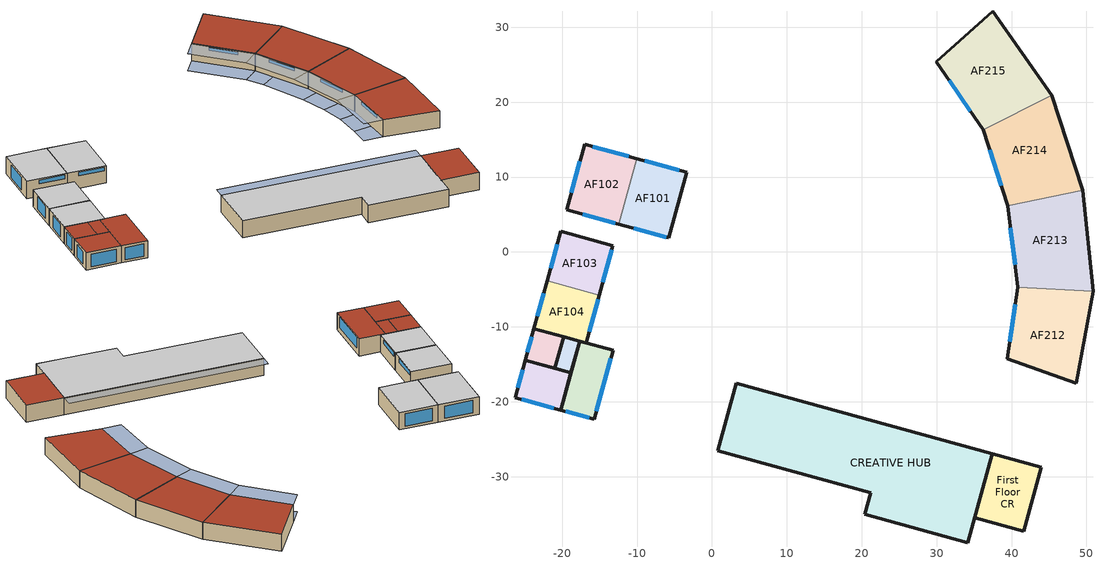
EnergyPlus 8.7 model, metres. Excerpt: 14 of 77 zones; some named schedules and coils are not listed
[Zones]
AF101
 floor ground (SAFAD_ConcreteFloor): -3.34,10.62 -5.74,1.86 -12.45,3.71 -10.04,12.46 z10.39
 wall outside (SAFAD_ConcreteWall): -12.45,3.71 -5.74,1.86 -3.34,10.62 -10.04,12.46 z10.39:13.63
 wall adiabatic (SAFAD_PlyboardWall): -10.04,12.46 -12.45,3.71 z10.39:13.63
 window (SAFAD_Window): -10.46,3.16 -6.12,1.97 z12.73:13.43; -4.37,10.9 -9.01,12.17 z10.84:13.18
 ceiling adiabatic (SAFAD_ConcreteRoof): -10.04,12.46 -12.45,3.71 -5.74,1.86 -3.34,10.62 z13.63
AF102
 floor adiabatic (SAFAD_ConcreteFloor): -10.04,12.46 -12.45,3.71 -19.42,5.62 -17.01,14.37 z10.39
 wall outside (SAFAD_ConcreteWall): -10.04,12.46 -17.01,14.37 -19.42,5.62 -12.45,3.71 z10.39:13.63
 wall adiabatic (SAFAD_PlyboardWall): -12.45,3.71 -10.04,12.46 z10.39:13.63
 window (SAFAD_Window): -17.24,5.02 -12.9,3.83 z12.73:13.43; -17.63,12.12 -18.8,7.88 / -11.11,12.75 -15.94,14.08 z10.84:13.18
 ceiling adiabatic (SAFAD_ConcreteRoof): -17.01,14.37 -19.42,5.62 -12.45,3.71 -10.04,12.46 z13.63
AF103
 floor adiabatic (SAFAD_ConcreteFloor): -13.23,0.84 -15.05,-5.78 -22.02,-3.87 -20.2,2.76 z10.39
 wall outside (SAFAD_ConcreteWall): -15.05,-5.78 -13.23,0.84 -20.2,2.76 -22.02,-3.87 z10.39:13.63
 wall adiabatic (SAFAD_PlyboardWall): -22.02,-3.87 -15.05,-5.78 z10.39:13.63
 window (SAFAD_Window): -14.58,-4.06 -13.39,0.28 z12.73:13.43; -20.67,1.05 -21.55,-2.16 z10.84:13.18
 ceiling adiabatic (SAFAD_ConcreteRoof): -20.2,2.76 -22.02,-3.87 -15.05,-5.78 -13.23,0.84 z13.63
AF104
 floor adiabatic (SAFAD_ConcreteFloor): -15.05,-5.78 -16.8,-12.15 -23.77,-10.24 -22.02,-3.87 z10.39
 wall outside (SAFAD_ConcreteWall): -16.8,-12.15 -15.05,-5.78 / -22.02,-3.87 -23.77,-10.24 z10.39:13.63
 wall adiabatic (SAFAD_PlyboardWall): -15.05,-5.78 -22.02,-3.87 / -23.77,-10.24 -16.8,-12.15 z10.39:13.63
 window (SAFAD_Window): -16.4,-10.68 -15.2,-6.34 z12.73:13.43; -22.47,-5.51 -23.32,-8.6 z10.84:13.18
 ceiling adiabatic (SAFAD_ConcreteRoof): -22.02,-3.87 -23.77,-10.24 -16.8,-12.15 -15.05,-5.78 z13.63
CREATIVE HUB
 floor adiabatic (SAFAD_ConcreteFloor): 37.42,-26.92 34.16,-38.8 20.4,-35.03 21.19,-32.14 0.77,-26.53 3.24,-17.54 z10.39
 wall outside (SAFAD_ConcreteWall): 34.16,-38.8 37.42,-26.92 3.24,-17.54 0.77,-26.53 21.19,-32.14 20.4,-35.03 34.16,-38.8 z10.39:13.63
 ceiling adiabatic (SAFAD_ConcreteRoof): 3.24,-17.54 0.77,-26.53 21.19,-32.14 20.4,-35.03 34.16,-38.8 37.42,-26.92 z13.63
AF215
 floor adiabatic (SAFAD_ConcreteFloor): 37.5,32.12 45.33,20.9 36.22,16.3 29.95,25.38 z10.87
 wall outside (SAFAD_ConcreteWall): 45.33,20.9 37.5,32.12 29.95,25.38 36.22,16.3 z10.87:14.11
 wall adiabatic (SAFAD_PlyboardWall): 36.22,16.3 45.33,20.9 z10.87:14.11
 window (SAFAD_Window): 31.66,22.9 34.5,18.78 z13.37:13.87
 roof outside (SAFAD_ConcreteRoof): 29.95,25.38 36.22,16.3 45.33,20.9 37.5,32.12 z14.11
AF214
 floor adiabatic (SAFAD_ConcreteFloor): 45.33,20.9 49.52,8.26 39.47,6.18 36.22,16.3 z10.87
 wall outside (SAFAD_ConcreteWall): 49.52,8.26 45.33,20.9 / 36.22,16.3 39.47,6.18 z10.87:14.11
 wall adiabatic (SAFAD_PlyboardWall): 39.47,6.18 49.52,8.26 / 45.33,20.9 36.22,16.3 z10.87:14.11
 window (SAFAD_Window): 37.08,13.62 38.61,8.86 z13.37:13.87
 roof outside (SAFAD_ConcreteRoof): 36.22,16.3 39.47,6.18 49.52,8.26 45.33,20.9 z14.11
AF213
 floor adiabatic (SAFAD_ConcreteFloor): 49.52,8.26 50.87,-5.23 40.83,-4.7 39.47,6.18 z10.87
 wall outside (SAFAD_ConcreteWall): 50.87,-5.23 49.52,8.26 / 39.47,6.18 40.83,-4.7 z10.87:14.11
 wall adiabatic (SAFAD_PlyboardWall): 40.83,-4.7 50.87,-5.23 / 49.52,8.26 39.47,6.18 z10.87:14.11
 window (SAFAD_Window): 39.84,3.22 40.46,-1.74 z13.37:13.87
 roof outside (SAFAD_ConcreteRoof): 39.47,6.18 40.83,-4.7 50.87,-5.23 49.52,8.26 z14.11
AF212
 floor adiabatic (SAFAD_ConcreteFloor): 50.87,-5.23 48.62,-17.53 39.4,-14.27 40.83,-4.7 z10.87
 wall outside (SAFAD_ConcreteWall): 40.83,-4.7 39.4,-14.27 48.62,-17.53 50.87,-5.23 z10.87:14.11
 wall adiabatic (SAFAD_PlyboardWall): 50.87,-5.23 40.83,-4.7 z10.87:14.11
 window (SAFAD_Window): 40.48,-7.01 39.74,-11.96 z13.37:13.87
 roof outside (SAFAD_ConcreteRoof): 40.83,-4.7 39.4,-14.27 48.62,-17.53 50.87,-5.23 z14.11
GUIDANCE OFFICE
 floor adiabatic (SAFAD_ConcreteFloor): -13.21,-13.14 -15.74,-22.35 -20.22,-21.12 -17.69,-11.91 z10.39
 wall outside (SAFAD_ConcreteWall): -20.22,-21.12 -15.74,-22.35 -13.21,-13.14 -17.69,-11.91 z10.39:13.63
 wall outside (SAFAD_PlyboardWall): -17.69,-11.91 -20.22,-21.12 z10.39:13.63
 window (SAFAD_Window): -15.44,-21.26 -13.51,-14.22 z11.39:13.39; -19.54,-21.3 -16.42,-22.16 z10.85:13.17
 roof outside (SAFAD_ConcreteRoof): -17.69,-11.91 -20.22,-21.12 -15.74,-22.35 -13.21,-13.14 z13.63
CLINIC
 floor adiabatic (SAFAD_ConcreteFloor): -17.69,-11.91 -18.85,-16.13 -20.96,-15.55 -19.8,-11.33 z10.39
 wall outside (SAFAD_PlyboardWall): -20.96,-15.55 -18.85,-16.13 -17.69,-11.91 -19.8,-11.33 -20.96,-15.55 z10.39:13.63
 roof outside (SAFAD_ConcreteRoof): -19.8,-11.33 -20.96,-15.55 -18.85,-16.13 -17.69,-11.91 z13.63
GUIDANCE CONFERENCE
 floor adiabatic (SAFAD_ConcreteFloor): -19.8,-11.33 -20.96,-15.55 -24.93,-14.46 -23.77,-10.24 z10.39
 wall outside (SAFAD_PlyboardWall): -24.93,-14.46 -20.96,-15.55 -19.8,-11.33 -23.77,-10.24 z10.39:13.63
 wall outside (SAFAD_ConcreteWall): -23.77,-10.24 -24.93,-14.46 z10.39:13.63
 window (SAFAD_Window): -24.07,-11.33 -24.63,-13.37 z10.84:13.18
 roof outside (SAFAD_ConcreteRoof): -23.77,-10.24 -24.93,-14.46 -20.96,-15.55 -19.8,-11.33 z13.63
GUIDANCE CONSELOR
 floor adiabatic (SAFAD_ConcreteFloor): -18.85,-16.13 -20.22,-21.12 -26.3,-19.45 -24.93,-14.46 z10.39
 wall outside (SAFAD_PlyboardWall): -20.22,-21.12 -18.85,-16.13 -24.93,-14.46 z10.39:13.63
 wall outside (SAFAD_ConcreteWall): -24.93,-14.46 -26.3,-19.45 -20.22,-21.12 z10.39:13.63
 window (SAFAD_Window): -25.29,-15.76 -25.95,-18.15 z10.84:13.18; -25.39,-19.7 -21.13,-20.87 z10.85:13.17
 roof outside (SAFAD_ConcreteRoof): -24.93,-14.46 -26.3,-19.45 -20.22,-21.12 -18.85,-16.13 z13.63
First Floor CR
 floor ground (SAFAD_ConcreteFloor): 43.97,-28.72 41.61,-37.3 35.07,-35.5 37.42,-26.92 z10.39
 wall outside (SAFAD_ConcreteWall): 35.07,-35.5 41.61,-37.3 43.97,-28.72 37.42,-26.92 z10.39:13.63
 wall adiabatic (SAFAD_PlyboardWall): 37.42,-26.92 35.07,-35.5 z10.39:13.63
 roof outside (SAFAD_ConcreteRoof): 37.42,-26.92 35.07,-35.5 41.61,-37.3 43.97,-28.72 z13.63
shading: 3.77,-15.61 3.24,-17.54 37.42,-26.92 37.95,-25 z13.63; 27.34,23.05 33.09,14.73 36.22,16.3 29.95,25.38 z14.11; 33.09,14.73 36.05,5.47 39.47,6.18 36.22,16.3 z14.11; 36.05,5.47 37.33,-4.52 40.83,-4.7 39.47,6.18 z14.11; 37.33,-4.52 36.02,-13.34 39.4,-14.27 40.83,-4.7 z14.11; 27.34,23.05 33.09,14.73 36.22,16.3 29.95,25.38 z10.87; 34.43,11.73 36.53,3.71 39.99,4.22 37.66,13.06 z10.87; 36.53,3.71 37.19,-1.1 40.68,-0.86 39.99,4.22 z10.87; 37.19,-1.1 37.36,-5.22 40.85,-5.41 40.68,-0.86 z10.87; 37.36,-5.22 36.76,-9.83 40.25,-10.1 40.85,-5.41 z10.87; 36.76,-9.83 36.02,-13.34 39.4,-14.27 40.25,-10.1 z10.87; 33.09,14.73 34.43,11.73 37.66,13.06 36.22,16.3 z10.87
[Building]
SAFAD Building: North Axis {deg}=0; Terrain=City; Loads Convergence Tolerance Value=0.04; Temperature Convergence Tolerance Value {deltaC}=0.4; Solar Distribution=FullInteriorAndExterior; Maximum Number of Warmup Days=25; Minimum Number of Warmup Days=6
[Site:Location]
Cebu City: Latitude {deg}=10.35; Longitude {deg}=123.91; Time Zone {hr}=8; Elevation {m}=75
[Site:GroundTemperature:BuildingSurface]
18, 18, 18, 18, 18, 18, 18, 18, 18, 18, 18, 18
[Material] Roughness=MediumSmooth
Name | Thickness {m} | Conductivity {W/m-K} | Density {kg/m3} | Specific Heat {J/kg-K} | Thermal Absorptance | Solar Absorptance
SAFAD Concrete | 0.25 | 1.33 | 2000 | 1000 | 0.34748 | 0.84835
SAFAD Plywood | 0.0127 | 0.13 | 500 | 1600 | 0.9 | 0.7
[Material:AirGap]
SAFAD_AirPlyboard: Thermal Resistance {m2-K/W}=0.18
[WindowMaterial:Glazing]
Bronze 3mm: Optical Data Type=SpectralAverage; Thickness {m}=0.003; Solar Transmittance at Normal Incidence=0.645; Front Side Solar Reflectance at Normal Incidence=0.062; Back Side Solar Reflectance at Normal Incidence=0.062; Visible Transmittance at Normal Incidence=0.8; Front Side Visible Reflectance at Normal Incidence=0.065; Back Side Visible Reflectance at Normal Incidence=0.06; Infrared Transmittance at Normal Incidence=0; Front Side Infrared Hemispherical Emissivity=0.84; Back Side Infrared Hemispherical Emissivity=0.84; Conductivity {W/m-K}=0.9
[Construction]
SAFAD_ConcreteWall; SAFAD_ConcreteFloor; SAFAD_ConcreteRoof: SAFAD Concrete
SAFAD_PlyboardWall: SAFAD Plywood, SAFAD_AirPlyboard, SAFAD Plywood
SAFAD_Window: Bronze 3mm
[Zone]
AF101: 52.3091, 67.4617, 4.36, 1
AF102: 38.1291, 67.4617, 4.36, 1
AF103: 38.1291, 55.415, 4.36, 1
AF104: 45.3591, 41.9386, 4.36, 1
CREATIVE HUB: 101.557, 29.7357, 4.36, 1
AF215: 85.9928, 99.0077, 7.6, 1
AF214: 94.7677, 74.5234, 7.6, 1
AF213; AF212: 108.779, 66.5391, 7.6, 1
GUIDANCE OFFICE: -15.7427, -22.3456, 10.39, 1
CLINIC: -17.6886, -11.9107, 10.39, 1
GUIDANCE CONFERENCE: -20.9637, -15.5534, 10.39, 1
GUIDANCE CONSELOR: -26.3017, -19.4455, 10.39, 1
First Floor CR: 37.4207, -26.9248, 10.39, 1
[People] Number of People Calculation Method=People; Number of People=100; Fraction Radiant=0.0215417; Sensible Heat Fraction=0.61; Activity Level Schedule=AssumptionActivitySchedule; Carbon Dioxide Generation Rate {m3/s-W}=3.82e-08; Enable ASHRAE 55 Comfort Warnings=No; Mean Radiant Temperature Calculation Type=ZoneAveraged; Clothing Insulation Calculation Method=ClothingInsulationSchedule
Name | Zone or ZoneList | Number of People Schedule
AF101_Occupancy | AF101 | AF101Occupants
AF102_Occupancy | AF102 | AF102Occupants
AF103_Occupancy | AF103 | AF103Occupants
AF104_Occupancy | AF104 | AF104Occupants
AF215_Occupancy | AF215 | AF215Occupants
AF214_Occupancy | AF214 | AF214Occupants
AF213_Occupancy | AF213 | AF213Occupants
AF212_Occupancy | AF212 | AF212Occupants
[Lights] Design Level Calculation Method=LightingLevel; Return Air Fraction=0; Fraction Radiant=0.27; Fraction Visible=0.23; Fraction Replaceable=1; Return Air Fraction Calculated from Plenum Temperature=No
Name | Zone or ZoneList | Schedule | Lighting Level {W}
AF101_Lighting | AF101 | AF101ACUSchedule | 216
AF102_Lighting | AF102 | AF102ACUSchedule | 216
AF103_Lighting | AF103 | AF103ACUSchedule | 216
AF104_Lighting | AF104 | AF104ACUSchedule | 216
AF212_Lighting_T5 | AF212 | AF212ACUSchedule | 648
AF212_Lighting_CFLPinlight | AF212 | AF212ACUSchedule | 15
AF213_Lighting_T5 | AF213 | AF213ACUSchedule | 648
AF213_Lighting_CFLPinlight | AF213 | AF213ACUSchedule | 15
AF214_Lighting_T5 | AF214 | AF214ACUSchedule | 790
AF214_Lighting_CFLPinlight | AF214 | AF214ACUSchedule | 18
AF215_Lighting_T5 | AF215 | AF215ACUSchedule | 790
AF215_Lighting_CFLPinlight | AF215 | AF215ACUSchedule | 18
Guidance Conference_Lighting_T5 | GUIDANCE CONFERENCE | SAFADOffices_Schedule | 144
Clinic_Lighting_T5 | CLINIC | SAFADOffices_Schedule | 36
Guidance Counselor_Lighting_T5; Guidance CR_Lighting_T5 | GUIDANCE CONSELOR | SAFADOffices_Schedule | 36
Guidance Office_Lighting_T5 | GUIDANCE OFFICE | SAFADOffices_Schedule | 36
Creative Hub_Lighting_T5 | CREATIVE HUB | SAFADOffices_Schedule | 1440
Creative Hub Office_Lighting_T5 | CREATIVE HUB | SAFADOffices_Schedule | 72
Creative Hub Discussion Room_Lighting_T5 | CREATIVE HUB | SAFADOffices_Schedule | 144
Guidance CR_Lighting_CFLPinlight | GUIDANCE CONSELOR | SAFADOffices_Schedule | 9
First Floor CR_Lighting_T5 | First Floor CR | SAFADOffices_Schedule | 144
[ElectricEquipment] Design Level Calculation Method=EquipmentLevel; Fraction Radiant=0.527221
Name | Zone or ZoneList | Schedule | Design Level {W}
AF101_PluggedLoads_Fan | AF101 | AF101LightEquipmentSchedule | 120
AF101_PluggedLoads_ProjectorPanasonic | AF101 | AF101ACUSchedule | 300
AF102_PluggedLoads_Fan | AF102 | AF102LightEquipmentSchedule | 120
AF102_PluggedLoads_ProjectorPanasonic | AF102 | AF102ACUSchedule | 300
AF103_PluggedLoads_Fan | AF103 | AF103LightEquipmentSchedule | 120
AF103_PluggedLoads_ProjectorPanasonic | AF103 | AF103ACUSchedule | 300
AF104_PluggedLoads_Fan | AF104 | AF104LightEquipmentSchedule | 120
AF104_PluggedLoads_ProjectorPanasonic | AF104 | AF104ACUSchedule | 300
AF212_PluggedLoads_ProjectorPanasonic | AF212 | AF212ACUSchedule | 300
AF213_PluggedLoads_ProjectorPanasonic | AF213 | AF213ACUSchedule | 300
AF214_PluggedLoads_ProjectorSanyo | AF214 | AF214ACUSchedule | 210
AF215_PluggedLoads_ProjectorSanyo | AF215 | AF215ACUSchedule | 210
Guidance Conference_PluggedLoads_Fan | GUIDANCE CONFERENCE | SAFADOffices_Schedule | 180
Guidance Conference_PluggedLoads_PC | GUIDANCE CONFERENCE | SAFADOffices_Schedule | 400
Clinic_PluggedLoads_Ref | CLINIC | SAFADOffices_Schedule | 77
Guidance Office_PluggedLoads_Fan | GUIDANCE OFFICE | SAFADOffices_Schedule | 60
Creative Hub Office_PluggedLoads_Apple | CREATIVE HUB | SAFADOffices_Schedule | 200
Guidance Conference_PluggedLoads_Printer | GUIDANCE CONFERENCE | SAFADOffices_Schedule | 20
Counselor_PluggedLoads_PC | GUIDANCE CONSELOR | SAFADOffices_Schedule | 100
[Daylighting:Controls] Daylighting Method=SplitFlux; Lighting Control Type=ContinuousOff; Minimum Input Power Fraction for Continuous or ContinuousOff Dimming Control=0.1; Minimum Light Output Fraction for Continuous or ContinuousOff Dimming Control=0.1; Fraction of Zone Controlled by Reference Point 1=1; Illuminance Setpoint at Reference Point 1 {lux}=500
Name | Zone | Availability Schedule | Daylighting Reference Point 1
AF101 | AF101 | AF101LightEquipmentSchedule | AF101ReferencePoint
AF102 | AF102 | AF102LightEquipmentSchedule | AF102ReferencePoint
GuidanceCounselor | GUIDANCE CONSELOR | SAFADOffices_Schedule | GuidanceCounselor
GuidanceOffice | GUIDANCE OFFICE | SAFADOffices_Schedule | GuidanceOffice
[ZoneHVAC:WindowAirConditioner] Maximum Supply Air Flow Rate {m3/s}=0.31; Maximum Outdoor Air Flow Rate {m3/s}=0; Fan Placement=BlowThrough
Name | Availability Schedule | Supply Air Fan | DX Cooling Coil | Supply Air Fan Operating Mode Schedule | Cooling Convergence Tolerance
AF212WindAC1 | AF212LightEquipmentSchedule | AF212WindAC1Fan | AF212WindAC1DXCoil | AF212LightEquipmentSchedule | 0.001
AF212WindAC2 | AF212LightEquipmentSchedule | AF212WindAC2Fan | AF212WindAC2DXCoil | AF212LightEquipmentSchedule | 1
AF213WindAC1 | AF213LightEquipmentSchedule | AF213WindAC1Fan | AF213WindAC1DXCoil | AF213LightEquipmentSchedule | 0.001
AF213WindAC2 | AF213LightEquipmentSchedule | AF213WindAC2Fan | AF213WindAC2DXCoil | AF213LightEquipmentSchedule | 1
AF214WindAC1 | AF214LightEquipmentSchedule | AF214WindAC1Fan | AF214WindAC1DXCoil | AF214LightEquipmentSchedule | 0.001
AF214WindAC2 | AF214LightEquipmentSchedule | AF214WindAC2Fan | AF214WindAC2DXCoil | AF214LightEquipmentSchedule | 1
AF215WindAC1 | AF215LightEquipmentSchedule | AF215WindAC1Fan | AF215WindAC1DXCoil | AF215LightEquipmentSchedule | 0.001
AF215WindAC2 | AF215LightEquipmentSchedule | AF215WindAC2Fan | AF215WindAC2DXCoil | AF215LightEquipmentSchedule | 1
AF304WindAC1 | AF304LightEquipmentSchedule | AF304WindAC1Fan | AF304WindAC1DXCoil | AF304LightEquipmentSchedule | 0.001
AF304WindAC2 | AF304LightEquipmentSchedule | AF304WindAC2Fan | AF304WindAC2DXCoil | AF304LightEquipmentSchedule | 1
AF306WindAC1 | AF306LightEquipmentSchedule | AF306WindAC1Fan | AF306WindAC1DXCoil | AF306LightEquipmentSchedule | 0.001
AF306WindAC2 | AF306LightEquipmentSchedule | AF306WindAC2Fan | AF306WindAC2DXCoil | AF306LightEquipmentSchedule | 1
AF1B12AWindAC1 | AF1B12aLightEquipmentSchedule | AF1B12AWindAC1Fan | AF1B12AWindAC1DXCoil | AF1B12aLightEquipmentSchedule | 0.001
AF1B12AWindAC2 | AF1B12aLightEquipmentSchedule | AF1B12AWindAC2Fan | AF1B12AWindAC2DXCoil | AF1B12aLightEquipmentSchedule | 1
AF1B12BWindAC1 | AF1B12bLightEquipmentSchedule | AF1B12BWindAC1Fan | AF1B12BWindAC1DXCoil | AF1B12bLightEquipmentSchedule | 0.001
AF1B12BWindAC2 | AF1B12bLightEquipmentSchedule | AF1B12BWindAC2Fan | AF1B12BWindAC2DXCoil | AF1B12bLightEquipmentSchedule | 1
AF1B12CWindAC1 | AF1B12cLightEquipmentSchedule | AF1B12CWindAC1Fan | AF1B12CWindAC1DXCoil | AF1B12cLightEquipmentSchedule | 0.001
AF1B12CWindAC2 | AF1B12cLightEquipmentSchedule | AF1B12CWindAC2Fan | AF1B12CWindAC2DXCoil | AF1B12cLightEquipmentSchedule | 1
AF1B12DWindAC1 | AF1B12dLightEquipmentSchedule | AF1B12DWindAC1Fan | AF1B12DWindAC1DXCoil | AF1B12dLightEquipmentSchedule | 0.001
AF1B12DWindAC2 | AF1B12dLightEquipmentSchedule | AF1B12DWindAC2Fan | AF1B12DWindAC2DXCoil | AF1B12dLightEquipmentSchedule | 1
AF1B12EWindAC1 | AF1B12eLightEquipmentSchedule | AF1B12EWindAC1Fan | AF1B12EWindAC1DXCoil | AF1B12eLightEquipmentSchedule | 0.001
AF1B12EWindAC2 | AF1B12eLightEquipmentSchedule | AF1B12EWindAC2Fan | AF1B12EWindAC2DXCoil | AF1B12eLightEquipmentSchedule | 1
AF1B12FWindAC1 | AF1B12fLightEquipmentSchedule | AF1B12FWindAC1Fan | AF1B12FWindAC1DXCoil | AF1B12fLightEquipmentSchedule | 0.001
AF1B12FWindAC2 | AF1B12fLightEquipmentSchedule | AF1B12FWindAC2Fan | AF1B12FWindAC2DXCoil | AF1B12fLightEquipmentSchedule | 1
AFCB1WindAC1 | AFCB1LightEquipmentSchedule | AFCB1WindAC1Fan | AFCB1WindAC1DXCoil | AFCB1LightEquipmentSchedule | 0.001
AFCB1WindAC2 | AFCB1LightEquipmentSchedule | AFCB1WindAC2Fan | AFCB1WindAC2DXCoil | AFCB1LightEquipmentSchedule | 1
AFCB2WindAC1 | AFCB2LightEquipmentSchedule | AFCB2WindAC1Fan | AFCB2WindAC1DXCoil | AFCB2LightEquipmentSchedule | 0.001
AFCB2WindAC2 | AFCB2LightEquipmentSchedule | AFCB2WindAC2Fan | AFCB2WindAC2DXCoil | AFCB2LightEquipmentSchedule | 1
AFCB3WindAC1 | AFCB3LightEquipmentSchedule | AFCB3WindAC1Fan | AFCB3WindAC1DXCoil | AFCB3LightEquipmentSchedule | 0.001
AFCB3WindAC2 | AFCB3LightEquipmentSchedule | AFCB3WindAC2Fan | AFCB3WindAC2DXCoil | AFCB3LightEquipmentSchedule | 1
AFCB4WindAC1 | AFCB4LightEquipmentSchedule | AFCB4WindAC1Fan | AFCB4WindAC1DXCoil | AFCB4LightEquipmentSchedule | 0.001
AFCB4WindAC2 | AFCB4LightEquipmentSchedule | AFCB4WindAC2Fan | AFCB4WindAC2DXCoil | AFCB4LightEquipmentSchedule | 1
ClinicWindAC1 | SAFADOffices_Schedule | ClinicWindAC1Fan | ClinicWindAC1DXCoil | SAFADOffices_Schedule | 0.001
CounselorWindAC1 | SAFADOffices_Schedule | CounselorWindAC1Fan | CounselorWindAC1DXCoil | SAFADOffices_Schedule | 0.001
GuidanceOfficeWindAC1 | SAFADOffices_Schedule | GuidanceOfficeWindAC1Fan | GuidanceOfficeWindAC1DXCoil | SAFADOffices_Schedule | 0.001
CreativeHubWindAC1 | SAFADOffices_Schedule | CreativeHubWindAC1Fan | CreativeHubWindAC1DXCoil | SAFADOffices_Schedule | 0.001
CreativeHubOfficeWindAC1 | SAFADOffices_Schedule | CreativeHubOfficeWindAC1Fan | CreativeHubOfficeWindAC1DXCoil | SAFADOffices_Schedule | 1
DiscussionRoomWindAC1 | SAFADOffices_Schedule | DiscussionRoomWindAC1Fan | DiscussionRoomWindAC1DXCoil | SAFADOffices_Schedule | 1
ServiceBureauWindAC1 | SAFADOffices_Schedule | ServiceBureauWindAC1Fan | ServiceBureauWindAC1DXCoil | SAFADOffices_Schedule | 0.001
ServiceBureauWindAC2 | SAFADOffices_Schedule | ServiceBureauWindAC2Fan | ServiceBureauWindAC2DXCoil | SAFADOffices_Schedule | 1
ServiceBureauWindAC3 | SAFADOffices_Schedule | ServiceBureauWindAC3Fan | ServiceBureauWindAC3DXCoil | SAFADOffices_Schedule | 1
ServiceBureauWindAC4 | SAFADOffices_Schedule | ServiceBureauWindAC4Fan | ServiceBureauWindAC4DXCoil | SAFADOffices_Schedule | 1
ACCWindAC1 | SAFADOffices_Schedule | ACCWindAC1Fan | ACCWindAC1DXCoil | SAFADOffices_Schedule | 0.001
ACCWindAC2 | SAFADOffices_Schedule | ACCWindAC2Fan | ACCWindAC2DXCoil | SAFADOffices_Schedule | 1
FineArtsDeptWindAC1 | SAFADOffices_Schedule | FineArtsDeptWindAC1Fan | FineArtsDeptWindAC1DXCoil | SAFADOffices_Schedule | 0.001
FineArtsDeptWindAC2 | SAFADOffices_Schedule | FineArtsDeptWindAC2Fan | FineArtsDeptWindAC2DXCoil | SAFADOffices_Schedule | 1
FineArtsFacultyWindAC1 | SAFADOffices_Schedule | FineArtsFacultyWindAC1Fan | FineArtsFacultyWindAC1DXCoil | SAFADOffices_Schedule | 0.001
